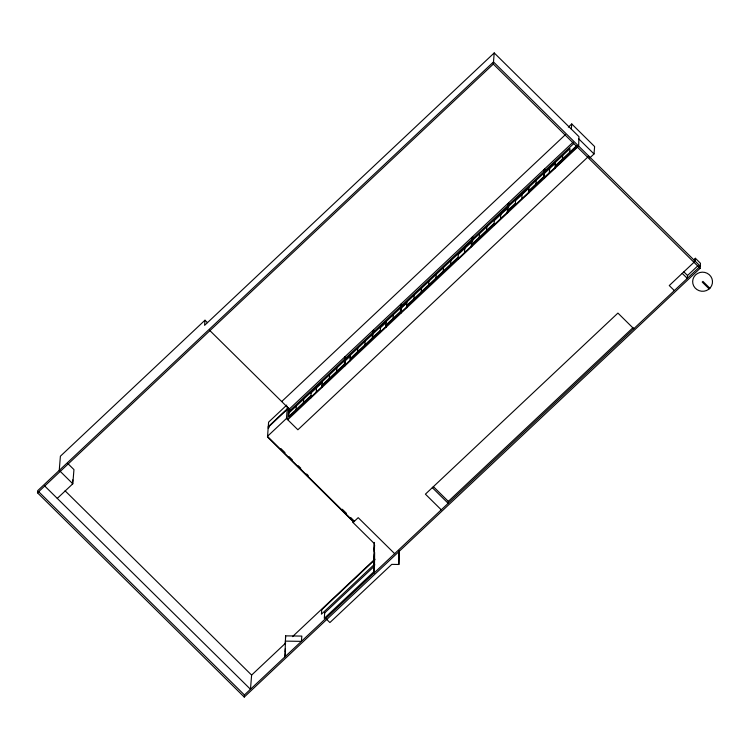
<?xml version="1.0" encoding="UTF-8"?>
<svg xmlns="http://www.w3.org/2000/svg" width="750" height="750" viewBox="0 0 750 750"><rect width="100%" height="100%" fill="white"/><g stroke="black" fill="none" stroke-linecap="round" stroke-linejoin="round"><path stroke-width="1.12" d="M285.15 641.119L301.406 641.362L301.828 636.094L285.581 635.859L285 656.784L285.338 652.575M285.553 638.091L285.581 635.859M374.053 570.956L374.128 563.691M374.259 549.703L374.334 542.438M374.344 561.009L374.475 547.013M374.494 565.481L374.625 552.384M326.034 618.769L329.887 622.566L391.753 564.375L398.841 564.478L398.972 550.781M398.841 564.478L399.197 550.819M693.778 259.819L695.4 258.291L700.481 263.316L700.078 268.331L244.256 697.069L37.5 492.806L37.669 490.697L493.491 61.959L700.247 266.212M72.375 484.191L72.722 479.897M57.272 498.403L72.806 483.787L73.95 469.603L67.575 463.303M207.478 322.659L204.994 320.203L204.581 325.359L494.212 52.931L578.953 136.65L578.653 146.091M244.256 697.069L244.425 694.95L699.441 266.981M285.666 643.05L251.616 675.084L250.472 689.269L44.512 485.794M350.644 517.472L353.962 520.763L353.888 521.728L267.459 436.341L286.453 418.481L287.409 406.556M288.675 407.812L287.719 419.728L577.819 146.869M311.156 396.197L289.144 416.906L288.722 416.484L289.312 409.069L344.569 357.103L344.991 357.525L345.562 356.981L345.141 356.559L372.769 330.581L373.191 330.994L373.772 330.459L373.341 330.038L400.969 304.05L400.8 311.887L386.119 325.688L385.988 327.3L385.988 321.694M268.219 428.334L269.081 427.519L268.238 426.684L287.222 408.825L288.497 410.081L289.144 409.472L288.909 412.331L289.744 409.491L209.559 330.272M296.062 409.584L296.344 406.012M303.394 402.684L303.684 399.113M285.169 644.391L285.338 642.244M285.094 651.806L285.356 648.581M311.025 397.809L311.025 392.203M316.219 392.109L316.566 387.816M310.603 397.387L321.825 386.831L322.247 381.647M344.569 357.103L344.391 364.931L322.378 385.641L322.247 387.253L321.825 386.831M329.297 378.319L329.578 374.747M336.637 371.419L336.919 367.847M344.841 366.009L345.141 356.559M345.019 363.741L344.962 358.791L372.591 332.812L373.584 332.681L373.772 330.459M344.419 365.587L350.025 360.309L350.447 355.125M373.341 330.038L372.6 338.409L350.578 359.119L350.456 360.731L350.025 360.309M357.497 351.797L357.787 348.225M364.838 344.897L365.119 341.325M375.009 559.612L321.778 609.684L321.412 614.203L374.644 564.122L373.922 573.15L374.213 543.469L353.025 522.534L353.962 520.763M350.578 359.119L350.156 358.697L372.169 337.987L372.769 330.581M380.512 330.966L373.172 337.866L372.75 337.453L380.081 330.544L380.381 332.578L380.372 326.972M374.128 551.316L374.625 545.156M393.038 318.366L393.319 314.794M374.062 558.309L374.409 554.016M373.997 565.303L374.569 558.216M386.119 325.688L385.697 325.275L400.369 311.466L400.969 304.05M401.606 308.428L401.241 312.956L401.541 303.516L471.9 237.338L472.903 237.216L472.481 236.794L507.872 203.503L508.294 203.916L508.875 203.381L508.453 202.959L543.844 169.669L544.266 170.091L544.847 169.547L544.416 169.125L573.056 142.191M400.819 312.534L406.434 307.256L406.847 302.072M406.988 306.066L406.556 305.644L457.922 257.334L458.353 257.756L406.988 306.066L406.856 307.678L406.434 307.256M413.897 298.744L414.188 295.172M421.238 291.844L421.519 288.272M428.578 284.944L428.859 281.372M435.909 278.044L436.2 274.462M443.25 271.134L443.541 267.562M450.591 264.234L450.872 260.663M458.353 257.756L458.222 259.359L458.212 253.763M464.484 252.656L464.831 248.353M633.075 327.609L448.322 501.384L448.163 503.316L432.319 487.659M457.8 258.947L471.178 246.356L471.9 237.338M472.481 236.794L471.6 246.778L471.178 246.356M472.556 241.519L472.903 237.216M479.222 237.3L479.503 233.728M37.5 492.806L493.322 64.078L494.212 52.931M486.562 230.4L486.844 226.828M494.194 225.534L494.184 219.928M500.456 218.822L500.803 214.519M493.762 225.113L507.15 212.522L507.872 203.503M508.453 202.959L507.572 212.944L507.15 212.522M508.528 207.684L508.875 203.381M515.616 203.887L508.275 210.787L507.853 210.375L515.194 203.475L515.484 205.5L515.475 199.903M521.756 198.787L522.094 194.494M515.062 205.087L528.441 192.497L528.862 187.312M543.844 169.669L543.675 177.497L528.994 191.306L528.862 192.919L528.441 192.497M535.913 183.984L536.194 180.412M544.416 169.125L544.116 178.566M373.584 332.681L373.163 332.269L400.791 306.281L401.794 306.159L401.363 305.738L471.722 239.559L472.725 239.438L472.303 239.025L507.694 205.734L508.116 206.147L508.697 205.612L508.266 205.191L543.666 171.9L544.669 171.778L544.847 169.547M549.309 172.875L549.656 168.544M555.337 162.413L555.337 168.019L555.469 166.406L577.116 146.044M562.388 159.084L562.669 155.512M571.322 129.113L571.744 123.956L594.619 146.559L594.028 153.947L589.791 157.931M569.719 152.184L570.009 148.613L544.106 172.969M698.053 265.603L687.534 275.494L687.3 278.4L682.209 273.375M695.166 261.197L695.4 258.291M204.994 320.203L60.394 456.216L59.25 470.391L72.806 483.787M568.341 127.153L571.744 123.956M281.691 401.541L565.359 134.719M286.762 405.075L268.594 422.156L267.516 437.025L353.1 521.569M268.181 427.312L287.175 409.453M573.722 143.634L544.237 171.356L544.669 171.778M345.384 359.213L344.391 359.334L289.134 411.3L289.566 411.722M289.012 412.913L344.259 360.947M344.831 360.403L372.459 334.416M373.031 333.881L400.659 307.894M401.231 307.35L471.591 241.172M472.172 240.638L507.562 207.347M508.144 206.803L543.534 173.513M310.95 393.094L322.172 382.538M344.766 361.294L350.372 356.016M380.306 327.863L385.912 322.584M401.166 308.241L406.772 302.963M458.137 254.644L471.525 242.062M494.109 220.819L507.497 208.228M515.409 200.784L528.787 188.203M544.041 173.822L555.262 163.266M288.722 416.484L310.734 395.775M343.969 364.519L321.956 385.219L322.378 385.641M543.244 177.084L528.572 190.884L528.994 191.306M576.788 145.538L555.047 165.984L555.469 166.406M493.472 224.719L472.303 244.622L471.881 244.209L493.894 223.5L494.316 223.922M379.959 332.156L385.566 326.878M577.397 146.456L543.694 178.153L555.094 167.766M588.816 156.131L297.891 429.778L286.453 418.481M353.025 522.534L358.2 517.669L394.641 553.659M292.481 636.647L374.213 559.772M694.35 261.956L669.263 285.553L674.344 290.578M578.775 138.881L594.028 153.947M493.322 64.078L700.078 268.331M709.856 288.234L702.928 281.391L702.225 282.056L709.153 288.9M683.897 271.913L687.534 275.494M633.769 328.744L617.925 313.078L425.409 494.156L441.262 509.812M433.266 486.506L448.322 501.384M280.847 448.528L285 452.625M289.153 456.731L292.481 460.012M298.294 465.759L300.787 468.225M306.6 473.972L308.269 475.613M342.328 509.269L346.491 513.375M65.072 490.8L251.616 675.084M38.503 491.512L244.425 694.95M324.713 612.881L324.272 618.366L373.622 571.941L374.062 566.466L324.713 612.881M710.391 287.662L708.544 289.406A9.928 9.562 4.6 0 1 692.869 283.65A9.928 9.562 4.6 0 1 704.812 272.419A9.928 9.562 4.6 0 1 710.391 287.662"/></g></svg>
